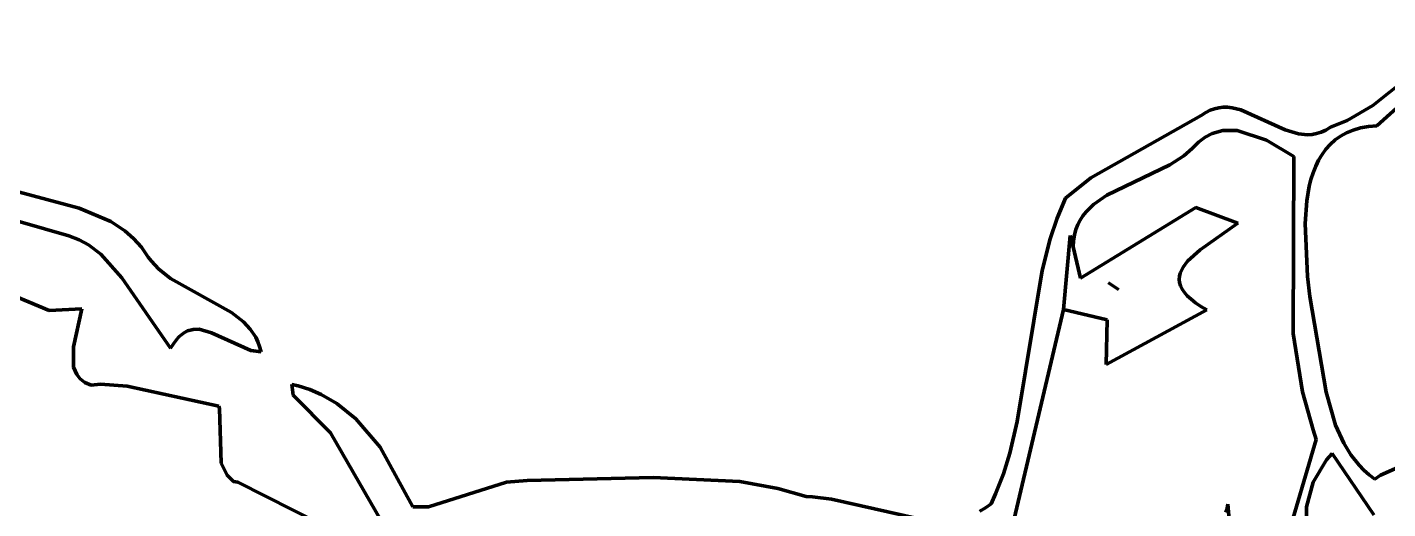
# Model space of a CAD drawing. Header units: millimetres. Extents: x 0 to 10.4, y 0 to 8.2.
# Drawn here: x 4.929 to 5.878, y 6.255 to 6.591 of the extents above; entities that cross this region are included whole.
import ezdxf

# ---------------------------------------------------------------- set-up
doc = ezdxf.new("R2010")
doc.units = ezdxf.units.MM
for name, color, linetype, lineweight in [('color#000000ff', 7, 'CONTINUOUS', 100), ('color#929292ff', 7, 'CONTINUOUS', 100), ('color#ffffffff', 7, 'CONTINUOUS', 100)]:
    doc.layers.add(name, color=color, linetype=linetype, lineweight=lineweight)

msp = doc.modelspace()

# ---------------------------------------------------------------- linework, layer by layer
at = {"layer": 'color#000000ff'}
for p, q in [((5.86795, 6.5363), (5.93626, 6.591)), ((5.89124, 6.5407), (5.87074, 6.52223)), ((5.67118, 6.48591), (5.74825, 6.52939)), ((5.74825, 6.52939), (5.75131, 6.53146)), ((5.75131, 6.53146), (5.75437, 6.53304)), ((5.75437, 6.53304), (5.75743, 6.53416)), ((5.75743, 6.53416), (5.76049, 6.53485)), ((5.76049, 6.53485), (5.76355, 6.53516)), ((5.76355, 6.53516), (5.76661, 6.53512)), ((5.76661, 6.53512), (5.76967, 6.53477)), ((5.76967, 6.53477), (5.7758, 6.53327)), ((5.7758, 6.53327), (5.80665, 6.51932)), ((5.85005, 6.52586), (5.86795, 6.5363)), ((5.76323, 6.51884), (5.75584, 6.51679)), ((5.77335, 6.51888), (5.76323, 6.51884)), ((5.79368, 6.51218), (5.77335, 6.51888)), ((5.80665, 6.51932), (5.81603, 6.51657)), ((5.83185, 6.5178), (5.83505, 6.51925)), ((5.83505, 6.51925), (5.83826, 6.52117)), ((5.83826, 6.52117), (5.85005, 6.52586)), ((5.85423, 6.51924), (5.84961, 6.51733)), ((5.85927, 6.5207), (5.85423, 6.51924)), ((5.86477, 6.52171), (5.85927, 6.5207)), ((5.87074, 6.52223), (5.86477, 6.52171)), ((5.7464, 6.51083), (5.74193, 6.50629)), ((5.75105, 6.5143), (5.7464, 6.51083)), ((5.75584, 6.51679), (5.75105, 6.5143)), ((5.81276, 6.5008), (5.79368, 6.51218)), ((5.81603, 6.51657), (5.82233, 6.51601)), ((5.82233, 6.51601), (5.82549, 6.51622)), ((5.82549, 6.51622), (5.82866, 6.5168)), ((5.82866, 6.5168), (5.83185, 6.5178)), ((5.83821, 6.50927), (5.83516, 6.50588)), ((5.84162, 6.51232), (5.83821, 6.50927)), ((5.84542, 6.51502), (5.84162, 6.51232)), ((5.84961, 6.51733), (5.84542, 6.51502)), ((5.73617, 6.50137), (5.72627, 6.49503)), ((5.74193, 6.50629), (5.73617, 6.50137)), ((5.81224, 6.37724), (5.81276, 6.5008)), ((5.83245, 6.50219), (5.83007, 6.49821)), ((5.83516, 6.50588), (5.83245, 6.50219)), ((5.72627, 6.49503), (5.6823, 6.47388)), ((5.82801, 6.49398), (5.82624, 6.48951)), ((5.83007, 6.49821), (5.82801, 6.49398)), ((5.6535, 6.47169), (5.67118, 6.48591)), ((5.82474, 6.48484), (5.82351, 6.47999)), ((5.82624, 6.48951), (5.82474, 6.48484)), ((4.91105, 6.47935), (4.9658, 6.46467)), ((5.64765, 6.45768), (5.6535, 6.47169)), ((5.6823, 6.47388), (5.67308, 6.46737)), ((5.82351, 6.47999), (5.82173, 6.46986)), ((4.9584, 6.4455), (4.89122, 6.46489)), ((4.9658, 6.46467), (4.9878, 6.4554)), ((5.66792, 6.4623), (5.66571, 6.45949)), ((5.67308, 6.46737), (5.66792, 6.4623)), ((5.82173, 6.46986), (5.82058, 6.45396)), ((4.9878, 6.4554), (4.99764, 6.4489)), ((5.64283, 6.44334), (5.64765, 6.45768)), ((5.6621, 6.45324), (5.66076, 6.44976)), ((5.66376, 6.45647), (5.6621, 6.45324)), ((5.66571, 6.45949), (5.66376, 6.45647)), ((5.82058, 6.45396), (5.82239, 6.41715)), ((4.96558, 6.4427), (4.9584, 6.4455)), ((4.9721, 6.43915), (4.96558, 6.4427)), ((4.99764, 6.4489), (5.00363, 6.44366)), ((5.00363, 6.44366), (5.00907, 6.43759)), ((5.63716, 6.42137), (5.64283, 6.44334)), ((5.65679, 6.44567), (5.65213, 6.39398)), ((5.6588, 6.43775), (5.65679, 6.44567)), ((5.65974, 6.44604), (5.65909, 6.44204)), ((5.66076, 6.44976), (5.65974, 6.44604)), ((4.98082, 6.4326), (4.9721, 6.43915)), ((5.00907, 6.43759), (5.01392, 6.4306)), ((5.65909, 6.44204), (5.6588, 6.43775)), ((4.99538, 6.41619), (4.98082, 6.4326)), ((5.01392, 6.4306), (5.01604, 6.42773)), ((5.01604, 6.42773), (5.0209, 6.42251)), ((5.02949, 6.3671), (4.99538, 6.41619)), ((5.0209, 6.42251), (5.02943, 6.41574)), ((5.02943, 6.41574), (5.07203, 6.39187)), ((5.61993, 6.31602), (5.63716, 6.42137)), ((5.82239, 6.41715), (5.82396, 6.40316)), ((4.90528, 6.40978), (4.94482, 6.39324)), ((5.68357, 6.41272), (5.69055, 6.40792)), ((5.69055, 6.40792), (5.68357, 6.41272)), ((5.82396, 6.40316), (5.83536, 6.33649)), ((4.94482, 6.39324), (4.96762, 6.3946)), ((4.96762, 6.3946), (4.96162, 6.36793)), ((5.07203, 6.39187), (5.08033, 6.38535)), ((5.65213, 6.39398), (5.60578, 6.19757)), ((5.03721, 6.37664), (5.03525, 6.37488)), ((5.0392, 6.37803), (5.03721, 6.37664)), ((5.04121, 6.37906), (5.0392, 6.37803)), ((5.0453, 6.38019), (5.04121, 6.37906)), ((5.04948, 6.38023), (5.0453, 6.38019)), ((5.05806, 6.37783), (5.04948, 6.38023)), ((5.08538, 6.36537), (5.05806, 6.37783)), ((5.08033, 6.38535), (5.085, 6.38034)), ((5.085, 6.38034), (5.08879, 6.37466)), ((5.81887, 6.33669), (5.81224, 6.37724)), ((4.96162, 6.36793), (4.9618, 6.35388)), ((5.03138, 6.37014), (5.02949, 6.3671)), ((5.0333, 6.37272), (5.03138, 6.37014)), ((5.03525, 6.37488), (5.0333, 6.37272)), ((5.08879, 6.37466), (5.09031, 6.37153)), ((5.09031, 6.37153), (5.09156, 6.36819)), ((5.09156, 6.36819), (5.09252, 6.36462)), ((5.09252, 6.36462), (5.08538, 6.36537)), ((4.9618, 6.35388), (4.96401, 6.34876)), ((4.96401, 6.34876), (4.96644, 6.34579)), ((4.96644, 6.34579), (4.96974, 6.34323)), ((4.96974, 6.34323), (4.97403, 6.34116)), ((4.97403, 6.34116), (4.98045, 6.34185)), ((4.98045, 6.34185), (4.99911, 6.34064)), ((4.99911, 6.34064), (5.06309, 6.32667)), ((5.11492, 6.33419), (5.11406, 6.34179)), ((5.11406, 6.34179), (5.11832, 6.34082)), ((5.11832, 6.34082), (5.12654, 6.33824)), ((5.14089, 6.30804), (5.11492, 6.33419)), ((5.12654, 6.33824), (5.13435, 6.33486)), ((5.13435, 6.33486), (5.14532, 6.32843)), ((5.82619, 6.31006), (5.81887, 6.33669)), ((5.83536, 6.33649), (5.8418, 6.31346)), ((5.87326, 6.27842), (5.99868, 6.33467)), ((5.06309, 6.32667), (5.06358, 6.3249)), ((5.06358, 6.3249), (5.06479, 6.28684)), ((5.14532, 6.32843), (5.15857, 6.31769)), ((5.15857, 6.31769), (5.17559, 6.29801)), ((5.61469, 6.29393), (5.61993, 6.31602)), ((5.82843, 6.30346), (5.82619, 6.31006)), ((5.8418, 6.31346), (5.84757, 6.30069)), ((5.18048, 6.2393), (5.14089, 6.30804)), ((5.80245, 6.21537), (5.82843, 6.30346)), ((5.84757, 6.30069), (5.85245, 6.29276)), ((5.17559, 6.29801), (5.19832, 6.25631)), ((5.61024, 6.27951), (5.61469, 6.29393)), ((5.83955, 6.29364), (5.83553, 6.2891)), ((5.86847, 6.25088), (5.83955, 6.29364)), ((5.85245, 6.29276), (5.85831, 6.2854)), ((5.06479, 6.28684), (5.06884, 6.2785)), ((5.83553, 6.2891), (5.8263, 6.27362)), ((5.85831, 6.2854), (5.86164, 6.28196)), ((5.86164, 6.28196), (5.86526, 6.27868)), ((5.06884, 6.2785), (5.0733, 6.27412)), ((5.0733, 6.27412), (5.07636, 6.27352)), ((5.07636, 6.27352), (5.15356, 6.23455)), ((5.20934, 6.25644), (5.26377, 6.27368)), ((5.26377, 6.27368), (5.278, 6.27473)), ((5.278, 6.27473), (5.36593, 6.27692)), ((5.36593, 6.27692), (5.42644, 6.27395)), ((5.42644, 6.27395), (5.45295, 6.26912)), ((5.60483, 6.26538), (5.61024, 6.27951)), ((5.8263, 6.27362), (5.82154, 6.25635)), ((5.86526, 6.27868), (5.86918, 6.27559)), ((5.86918, 6.27559), (5.87326, 6.27842)), ((5.45295, 6.26912), (5.47261, 6.26351)), ((5.47261, 6.26351), (5.47699, 6.26339)), ((5.47699, 6.26339), (5.4904, 6.26183)), ((5.60171, 6.25845), (5.60483, 6.26538)), ((5.19832, 6.25631), (5.20934, 6.25644)), ((5.4904, 6.26183), (5.55029, 6.24829)), ((5.59375, 6.25347), (5.59777, 6.25575)), ((5.59777, 6.25575), (5.60171, 6.25845)), ((5.76536, 6.25274), (5.76621, 6.2553)), ((5.76621, 6.2553), (5.76683, 6.25814)), ((5.76683, 6.25814), (5.76845, 6.23947)), ((5.82154, 6.25635), (5.82157, 6.23853))]:
    msp.add_line(p, q, dxfattribs=at)
at = {"layer": 'color#929292ff'}
for p, q in [((5.66411, 6.41586), (5.74438, 6.46531)), ((5.74438, 6.46531), (5.77381, 6.45424)), ((5.77381, 6.45424), (5.74736, 6.4356)), ((5.65213, 6.39398), (5.65679, 6.44567)), ((5.65679, 6.44567), (5.6588, 6.43775)), ((5.6588, 6.43775), (5.66411, 6.41586)), ((5.74736, 6.4356), (5.73864, 6.4277)), ((5.73864, 6.4277), (5.73553, 6.42361)), ((5.73303, 6.41725), (5.73288, 6.41507)), ((5.73288, 6.41507), (5.73312, 6.41286)), ((5.73354, 6.4194), (5.73303, 6.41725)), ((5.73553, 6.42361), (5.73354, 6.4194)), ((5.68357, 6.41272), (5.69055, 6.40792)), ((5.69055, 6.40792), (5.68357, 6.41272)), ((5.73312, 6.41286), (5.73378, 6.41061)), ((5.73378, 6.41061), (5.73487, 6.40832)), ((5.73487, 6.40832), (5.73644, 6.40599)), ((5.73644, 6.40599), (5.73849, 6.40362)), ((5.73849, 6.40362), (5.74107, 6.40121)), ((5.74107, 6.40121), (5.7442, 6.39876)), ((5.7442, 6.39876), (5.7479, 6.39626)), ((5.7479, 6.39626), (5.7522, 6.39372)), ((5.68257, 6.38692), (5.65213, 6.39398)), ((5.7522, 6.39372), (5.68182, 6.35577)), ((5.68182, 6.35577), (5.68257, 6.38692))]:
    msp.add_line(p, q, dxfattribs=at)
at = {"layer": 'color#ffffffff'}
for p, q in [((5.93626, 6.591), (5.86795, 6.5363)), ((5.87074, 6.52223), (5.89124, 6.5407)), ((5.74825, 6.52939), (5.67118, 6.48591)), ((5.75131, 6.53146), (5.74825, 6.52939)), ((5.75437, 6.53304), (5.75131, 6.53146)), ((5.75743, 6.53416), (5.75437, 6.53304)), ((5.76049, 6.53485), (5.75743, 6.53416)), ((5.76355, 6.53516), (5.76049, 6.53485)), ((5.76661, 6.53512), (5.76355, 6.53516)), ((5.76967, 6.53477), (5.76661, 6.53512)), ((5.7758, 6.53327), (5.76967, 6.53477)), ((5.80665, 6.51932), (5.7758, 6.53327)), ((5.86795, 6.5363), (5.85005, 6.52586)), ((5.75584, 6.51679), (5.76323, 6.51884)), ((5.76323, 6.51884), (5.77335, 6.51888)), ((5.77335, 6.51888), (5.79368, 6.51218)), ((5.81603, 6.51657), (5.80665, 6.51932)), ((5.83505, 6.51925), (5.83185, 6.5178)), ((5.83826, 6.52117), (5.83505, 6.51925)), ((5.85005, 6.52586), (5.83826, 6.52117)), ((5.84961, 6.51733), (5.85423, 6.51924)), ((5.85423, 6.51924), (5.85927, 6.5207)), ((5.85927, 6.5207), (5.86477, 6.52171)), ((5.86477, 6.52171), (5.87074, 6.52223)), ((5.74193, 6.50629), (5.7464, 6.51083)), ((5.7464, 6.51083), (5.75105, 6.5143)), ((5.75105, 6.5143), (5.75584, 6.51679)), ((5.79368, 6.51218), (5.81276, 6.5008)), ((5.82233, 6.51601), (5.81603, 6.51657)), ((5.82549, 6.51622), (5.82233, 6.51601)), ((5.82866, 6.5168), (5.82549, 6.51622)), ((5.83185, 6.5178), (5.82866, 6.5168)), ((5.83516, 6.50588), (5.83821, 6.50927)), ((5.83821, 6.50927), (5.84162, 6.51232)), ((5.84162, 6.51232), (5.84542, 6.51502)), ((5.84542, 6.51502), (5.84961, 6.51733)), ((5.72627, 6.49503), (5.73617, 6.50137)), ((5.73617, 6.50137), (5.74193, 6.50629)), ((5.81276, 6.5008), (5.81224, 6.37724)), ((5.83007, 6.49821), (5.83245, 6.50219)), ((5.83245, 6.50219), (5.83516, 6.50588)), ((5.6823, 6.47388), (5.72627, 6.49503)), ((5.82624, 6.48951), (5.82801, 6.49398)), ((5.82801, 6.49398), (5.83007, 6.49821)), ((5.67118, 6.48591), (5.6535, 6.47169)), ((5.82351, 6.47999), (5.82474, 6.48484)), ((5.82474, 6.48484), (5.82624, 6.48951)), ((4.9658, 6.46467), (4.91105, 6.47935)), ((5.6535, 6.47169), (5.64765, 6.45768)), ((5.67308, 6.46737), (5.6823, 6.47388)), ((5.82173, 6.46986), (5.82351, 6.47999)), ((4.89122, 6.46489), (4.9584, 6.4455)), ((4.9878, 6.4554), (4.9658, 6.46467)), ((5.74438, 6.46531), (5.66411, 6.41586)), ((5.66571, 6.45949), (5.66792, 6.4623)), ((5.66792, 6.4623), (5.67308, 6.46737)), ((5.77381, 6.45424), (5.74438, 6.46531)), ((5.82058, 6.45396), (5.82173, 6.46986)), ((4.99764, 6.4489), (4.9878, 6.4554)), ((5.64765, 6.45768), (5.64283, 6.44334)), ((5.66076, 6.44976), (5.6621, 6.45324)), ((5.6621, 6.45324), (5.66376, 6.45647)), ((5.66376, 6.45647), (5.66571, 6.45949)), ((5.74736, 6.4356), (5.77381, 6.45424)), ((5.82239, 6.41715), (5.82058, 6.45396)), ((4.9584, 6.4455), (4.96558, 6.4427)), ((4.96558, 6.4427), (4.9721, 6.43915)), ((5.00363, 6.44366), (4.99764, 6.4489)), ((5.00907, 6.43759), (5.00363, 6.44366)), ((5.64283, 6.44334), (5.63716, 6.42137)), ((5.65909, 6.44204), (5.65974, 6.44604)), ((5.65974, 6.44604), (5.66076, 6.44976)), ((4.9721, 6.43915), (4.98082, 6.4326)), ((5.01392, 6.4306), (5.00907, 6.43759)), ((5.6588, 6.43775), (5.65909, 6.44204)), ((5.66411, 6.41586), (5.6588, 6.43775)), ((5.73864, 6.4277), (5.74736, 6.4356)), ((4.98082, 6.4326), (4.99538, 6.41619)), ((5.01604, 6.42773), (5.01392, 6.4306)), ((5.0209, 6.42251), (5.01604, 6.42773)), ((5.73553, 6.42361), (5.73864, 6.4277)), ((4.99538, 6.41619), (5.02949, 6.3671)), ((5.02943, 6.41574), (5.0209, 6.42251)), ((5.07203, 6.39187), (5.02943, 6.41574)), ((5.63716, 6.42137), (5.61993, 6.31602)), ((5.73288, 6.41507), (5.73303, 6.41725)), ((5.73312, 6.41286), (5.73288, 6.41507)), ((5.73303, 6.41725), (5.73354, 6.4194)), ((5.73354, 6.4194), (5.73553, 6.42361)), ((5.82396, 6.40316), (5.82239, 6.41715)), ((4.94482, 6.39324), (4.90528, 6.40978)), ((5.73378, 6.41061), (5.73312, 6.41286)), ((5.73487, 6.40832), (5.73378, 6.41061)), ((5.73644, 6.40599), (5.73487, 6.40832)), ((5.73849, 6.40362), (5.73644, 6.40599)), ((5.74107, 6.40121), (5.73849, 6.40362)), ((5.7442, 6.39876), (5.74107, 6.40121)), ((5.7479, 6.39626), (5.7442, 6.39876)), ((5.7522, 6.39372), (5.7479, 6.39626)), ((5.83536, 6.33649), (5.82396, 6.40316)), ((4.96762, 6.3946), (4.94482, 6.39324)), ((4.96162, 6.36793), (4.96762, 6.3946)), ((5.08033, 6.38535), (5.07203, 6.39187)), ((5.60578, 6.19757), (5.65213, 6.39398)), ((5.65213, 6.39398), (5.68257, 6.38692)), ((5.68182, 6.35577), (5.7522, 6.39372)), ((5.68257, 6.38692), (5.68182, 6.35577)), ((5.03525, 6.37488), (5.03721, 6.37664)), ((5.03721, 6.37664), (5.0392, 6.37803)), ((5.0392, 6.37803), (5.04121, 6.37906)), ((5.04121, 6.37906), (5.0453, 6.38019)), ((5.0453, 6.38019), (5.04948, 6.38023)), ((5.04948, 6.38023), (5.05806, 6.37783)), ((5.05806, 6.37783), (5.08538, 6.36537)), ((5.085, 6.38034), (5.08033, 6.38535)), ((5.08879, 6.37466), (5.085, 6.38034)), ((5.81224, 6.37724), (5.81887, 6.33669)), ((4.9618, 6.35388), (4.96162, 6.36793)), ((5.02949, 6.3671), (5.03138, 6.37014)), ((5.03138, 6.37014), (5.0333, 6.37272)), ((5.0333, 6.37272), (5.03525, 6.37488)), ((5.09031, 6.37153), (5.08879, 6.37466)), ((5.09156, 6.36819), (5.09031, 6.37153)), ((5.09252, 6.36462), (5.09156, 6.36819)), ((5.08538, 6.36537), (5.09252, 6.36462)), ((4.96401, 6.34876), (4.9618, 6.35388)), ((4.96644, 6.34579), (4.96401, 6.34876)), ((4.96974, 6.34323), (4.96644, 6.34579)), ((4.97403, 6.34116), (4.96974, 6.34323)), ((4.98045, 6.34185), (4.97403, 6.34116)), ((4.99911, 6.34064), (4.98045, 6.34185)), ((5.06309, 6.32667), (4.99911, 6.34064)), ((5.11832, 6.34082), (5.11406, 6.34179)), ((5.11406, 6.34179), (5.11492, 6.33419)), ((5.12654, 6.33824), (5.11832, 6.34082)), ((5.11492, 6.33419), (5.14089, 6.30804)), ((5.13435, 6.33486), (5.12654, 6.33824)), ((5.14532, 6.32843), (5.13435, 6.33486)), ((5.81887, 6.33669), (5.82619, 6.31006)), ((5.8418, 6.31346), (5.83536, 6.33649)), ((5.99868, 6.33467), (5.87326, 6.27842)), ((5.06358, 6.3249), (5.06309, 6.32667)), ((5.06479, 6.28684), (5.06358, 6.3249)), ((5.15857, 6.31769), (5.14532, 6.32843)), ((5.17559, 6.29801), (5.15857, 6.31769)), ((5.61993, 6.31602), (5.61469, 6.29393)), ((5.82619, 6.31006), (5.82843, 6.30346)), ((5.84757, 6.30069), (5.8418, 6.31346)), ((5.14089, 6.30804), (5.18048, 6.2393)), ((5.82843, 6.30346), (5.80245, 6.21537)), ((5.85245, 6.29276), (5.84757, 6.30069)), ((5.19832, 6.25631), (5.17559, 6.29801)), ((5.61469, 6.29393), (5.61024, 6.27951)), ((5.83553, 6.2891), (5.83955, 6.29364)), ((5.83955, 6.29364), (5.86847, 6.25088)), ((5.85831, 6.2854), (5.85245, 6.29276)), ((5.06884, 6.2785), (5.06479, 6.28684)), ((5.8263, 6.27362), (5.83553, 6.2891)), ((5.86164, 6.28196), (5.85831, 6.2854)), ((5.86526, 6.27868), (5.86164, 6.28196)), ((5.0733, 6.27412), (5.06884, 6.2785)), ((5.07636, 6.27352), (5.0733, 6.27412)), ((5.15356, 6.23455), (5.07636, 6.27352)), ((5.26377, 6.27368), (5.20934, 6.25644)), ((5.278, 6.27473), (5.26377, 6.27368)), ((5.36593, 6.27692), (5.278, 6.27473)), ((5.42644, 6.27395), (5.36593, 6.27692)), ((5.45295, 6.26912), (5.42644, 6.27395)), ((5.61024, 6.27951), (5.60483, 6.26538)), ((5.82154, 6.25635), (5.8263, 6.27362)), ((5.86918, 6.27559), (5.86526, 6.27868)), ((5.87326, 6.27842), (5.86918, 6.27559)), ((5.47261, 6.26351), (5.45295, 6.26912)), ((5.47699, 6.26339), (5.47261, 6.26351)), ((5.4904, 6.26183), (5.47699, 6.26339)), ((5.60483, 6.26538), (5.60171, 6.25845)), ((5.20934, 6.25644), (5.19832, 6.25631)), ((5.55029, 6.24829), (5.4904, 6.26183)), ((5.59777, 6.25575), (5.59375, 6.25347)), ((5.60171, 6.25845), (5.59777, 6.25575)), ((5.76621, 6.2553), (5.76536, 6.25274)), ((5.76683, 6.25814), (5.76621, 6.2553)), ((5.76845, 6.23947), (5.76683, 6.25814)), ((5.82157, 6.23853), (5.82154, 6.25635))]:
    msp.add_line(p, q, dxfattribs=at)

doc.saveas('drawing.dxf')
